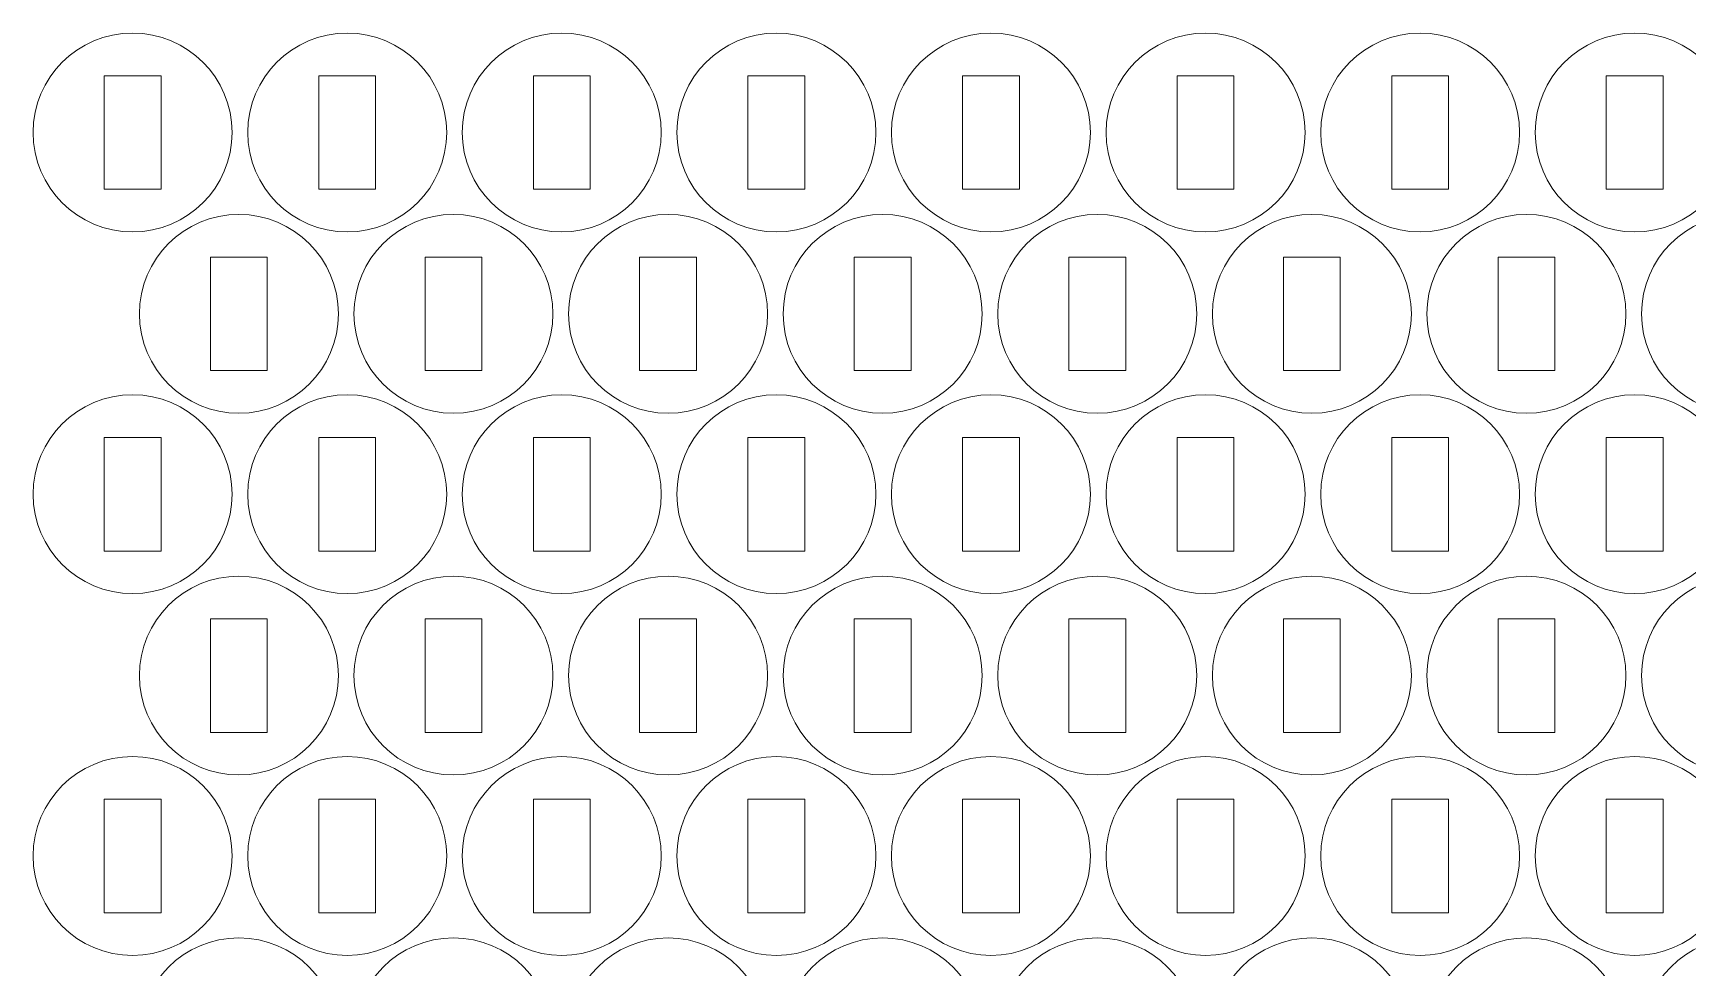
# Model space of a CAD drawing. Header units: millimetres. Extents: x -417 to 417, y -320 to 320.
# Drawn here: x -73.6 to 13.8, y -138.9 to -89.6 of the extents above; entities that cross this region are included whole.
import ezdxf

# ---------------------------------------------------------------- set-up
doc = ezdxf.new("R2010")
doc.units = ezdxf.units.MM
doc.header["$MEASUREMENT"] = 0
doc.layers.add('Camada 1', color=7, linetype='Continuous')

msp = doc.modelspace()

# ---------------------------------------------------------------- linework, layer by layer
at = {"layer": 'Camada 1', "lineweight": 20}
for points in [[(-68.3151, -89.5635), (-65.4156, -89.5635), (-63.0651, -91.914), (-63.0651, -94.8135), (-63.0651, -94.8135), (-63.0651, -97.713), (-65.4156, -100.0635), (-68.3151, -100.0635), (-68.3151, -100.0635), (-71.2146, -100.0635), (-73.5651, -97.713), (-73.5651, -94.8135), (-73.5651, -94.8135), (-73.5651, -91.914), (-71.2146, -89.5635), (-68.3151, -89.5635)], [(-56.9909, -89.5635), (-54.0914, -89.5635), (-51.7409, -91.914), (-51.7409, -94.8135), (-51.7409, -94.8135), (-51.7409, -97.713), (-54.0914, -100.0635), (-56.9909, -100.0635), (-56.9909, -100.0635), (-59.8904, -100.0635), (-62.2409, -97.713), (-62.2409, -94.8135), (-62.2409, -94.8135), (-62.2409, -91.914), (-59.8904, -89.5635), (-56.9909, -89.5635)], [(-45.6667, -89.5635), (-42.7672, -89.5635), (-40.4167, -91.914), (-40.4167, -94.8135), (-40.4167, -94.8135), (-40.4167, -97.713), (-42.7672, -100.0635), (-45.6667, -100.0635), (-45.6667, -100.0635), (-48.5662, -100.0635), (-50.9167, -97.713), (-50.9167, -94.8135), (-50.9167, -94.8135), (-50.9167, -91.914), (-48.5662, -89.5635), (-45.6667, -89.5635)], [(-34.3425, -89.5635), (-31.443, -89.5635), (-29.0925, -91.914), (-29.0925, -94.8135), (-29.0925, -94.8135), (-29.0925, -97.713), (-31.443, -100.0635), (-34.3425, -100.0635), (-34.3425, -100.0635), (-37.242, -100.0635), (-39.5925, -97.713), (-39.5925, -94.8135), (-39.5925, -94.8135), (-39.5925, -91.914), (-37.242, -89.5635), (-34.3425, -89.5635)], [(-23.0183, -89.5635), (-20.1188, -89.5635), (-17.7683, -91.914), (-17.7683, -94.8135), (-17.7683, -94.8135), (-17.7683, -97.713), (-20.1188, -100.0635), (-23.0183, -100.0635), (-23.0183, -100.0635), (-25.9178, -100.0635), (-28.2683, -97.713), (-28.2683, -94.8135), (-28.2683, -94.8135), (-28.2683, -91.914), (-25.9178, -89.5635), (-23.0183, -89.5635)], [(-11.6941, -89.5635), (-8.7946, -89.5635), (-6.4441, -91.914), (-6.4441, -94.8135), (-6.4441, -94.8135), (-6.4441, -97.713), (-8.7946, -100.0635), (-11.6941, -100.0635), (-11.6941, -100.0635), (-14.5936, -100.0635), (-16.9441, -97.713), (-16.9441, -94.8135), (-16.9441, -94.8135), (-16.9441, -91.914), (-14.5936, -89.5635), (-11.6941, -89.5635)], [(-0.3699, -89.5635), (2.5296, -89.5635), (4.8801, -91.914), (4.8801, -94.8135), (4.8801, -94.8135), (4.8801, -97.713), (2.5296, -100.0635), (-0.3699, -100.0635), (-0.3699, -100.0635), (-3.2694, -100.0635), (-5.6199, -97.713), (-5.6199, -94.8135), (-5.6199, -94.8135), (-5.6199, -91.914), (-3.2694, -89.5635), (-0.3699, -89.5635)], [(10.9543, -89.5635), (13.8538, -89.5635), (16.2043, -91.914), (16.2043, -94.8135), (16.2043, -94.8135), (16.2043, -97.713), (13.8538, -100.0635), (10.9543, -100.0635), (10.9543, -100.0635), (8.0548, -100.0635), (5.7043, -97.713), (5.7043, -94.8135), (5.7043, -94.8135), (5.7043, -91.914), (8.0548, -89.5635), (10.9543, -89.5635)], [(-69.8151, -91.8135), (-69.8151, -91.8135), (-66.8151, -91.8135), (-66.8151, -91.8135), (-66.8151, -91.8135), (-66.8151, -91.8135), (-66.8151, -97.8135), (-66.8151, -97.8135), (-66.8151, -97.8135), (-66.8151, -97.8135), (-69.8151, -97.8135), (-69.8151, -97.8135), (-69.8151, -97.8135), (-69.8151, -97.8135), (-69.8151, -91.8135), (-69.8151, -91.8135)], [(-58.4909, -91.8135), (-58.4909, -91.8135), (-55.4909, -91.8135), (-55.4909, -91.8135), (-55.4909, -91.8135), (-55.4909, -91.8135), (-55.4909, -97.8135), (-55.4909, -97.8135), (-55.4909, -97.8135), (-55.4909, -97.8135), (-58.4909, -97.8135), (-58.4909, -97.8135), (-58.4909, -97.8135), (-58.4909, -97.8135), (-58.4909, -91.8135), (-58.4909, -91.8135)], [(-47.1667, -91.8135), (-47.1667, -91.8135), (-44.1667, -91.8135), (-44.1667, -91.8135), (-44.1667, -91.8135), (-44.1667, -91.8135), (-44.1667, -97.8135), (-44.1667, -97.8135), (-44.1667, -97.8135), (-44.1667, -97.8135), (-47.1667, -97.8135), (-47.1667, -97.8135), (-47.1667, -97.8135), (-47.1667, -97.8135), (-47.1667, -91.8135), (-47.1667, -91.8135)], [(-35.8425, -91.8135), (-35.8425, -91.8135), (-32.8425, -91.8135), (-32.8425, -91.8135), (-32.8425, -91.8135), (-32.8425, -91.8135), (-32.8425, -97.8135), (-32.8425, -97.8135), (-32.8425, -97.8135), (-32.8425, -97.8135), (-35.8425, -97.8135), (-35.8425, -97.8135), (-35.8425, -97.8135), (-35.8425, -97.8135), (-35.8425, -91.8135), (-35.8425, -91.8135)], [(-24.5183, -91.8135), (-24.5183, -91.8135), (-21.5183, -91.8135), (-21.5183, -91.8135), (-21.5183, -91.8135), (-21.5183, -91.8135), (-21.5183, -97.8135), (-21.5183, -97.8135), (-21.5183, -97.8135), (-21.5183, -97.8135), (-24.5183, -97.8135), (-24.5183, -97.8135), (-24.5183, -97.8135), (-24.5183, -97.8135), (-24.5183, -91.8135), (-24.5183, -91.8135)], [(-13.1941, -91.8135), (-13.1941, -91.8135), (-10.1941, -91.8135), (-10.1941, -91.8135), (-10.1941, -91.8135), (-10.1941, -91.8135), (-10.1941, -97.8135), (-10.1941, -97.8135), (-10.1941, -97.8135), (-10.1941, -97.8135), (-13.1941, -97.8135), (-13.1941, -97.8135), (-13.1941, -97.8135), (-13.1941, -97.8135), (-13.1941, -91.8135), (-13.1941, -91.8135)], [(-1.8699, -91.8135), (-1.8699, -91.8135), (1.1301, -91.8135), (1.1301, -91.8135), (1.1301, -91.8135), (1.1301, -91.8135), (1.1301, -97.8135), (1.1301, -97.8135), (1.1301, -97.8135), (1.1301, -97.8135), (-1.8699, -97.8135), (-1.8699, -97.8135), (-1.8699, -97.8135), (-1.8699, -97.8135), (-1.8699, -91.8135), (-1.8699, -91.8135)], [(9.4543, -91.8135), (9.4543, -91.8135), (12.4543, -91.8135), (12.4543, -91.8135), (12.4543, -91.8135), (12.4543, -91.8135), (12.4543, -97.8135), (12.4543, -97.8135), (12.4543, -97.8135), (12.4543, -97.8135), (9.4543, -97.8135), (9.4543, -97.8135), (9.4543, -97.8135), (9.4543, -97.8135), (9.4543, -91.8135), (9.4543, -91.8135)], [(-62.7059, -99.1414), (-59.8064, -99.1414), (-57.4559, -101.4919), (-57.4559, -104.3914), (-57.4559, -104.3914), (-57.4559, -107.2909), (-59.8064, -109.6414), (-62.7059, -109.6414), (-62.7059, -109.6414), (-65.6054, -109.6414), (-67.9559, -107.2909), (-67.9559, -104.3914), (-67.9559, -104.3914), (-67.9559, -101.4919), (-65.6054, -99.1414), (-62.7059, -99.1414)], [(-51.3817, -99.1414), (-48.4822, -99.1414), (-46.1317, -101.4919), (-46.1317, -104.3914), (-46.1317, -104.3914), (-46.1317, -107.2909), (-48.4822, -109.6414), (-51.3817, -109.6414), (-51.3817, -109.6414), (-54.2812, -109.6414), (-56.6317, -107.2909), (-56.6317, -104.3914), (-56.6317, -104.3914), (-56.6317, -101.4919), (-54.2812, -99.1414), (-51.3817, -99.1414)], [(-40.0575, -99.1414), (-37.158, -99.1414), (-34.8075, -101.4919), (-34.8075, -104.3914), (-34.8075, -104.3914), (-34.8075, -107.2909), (-37.158, -109.6414), (-40.0575, -109.6414), (-40.0575, -109.6414), (-42.957, -109.6414), (-45.3075, -107.2909), (-45.3075, -104.3914), (-45.3075, -104.3914), (-45.3075, -101.4919), (-42.957, -99.1414), (-40.0575, -99.1414)], [(-28.7333, -99.1414), (-25.8338, -99.1414), (-23.4833, -101.4919), (-23.4833, -104.3914), (-23.4833, -104.3914), (-23.4833, -107.2909), (-25.8338, -109.6414), (-28.7333, -109.6414), (-28.7333, -109.6414), (-31.6328, -109.6414), (-33.9833, -107.2909), (-33.9833, -104.3914), (-33.9833, -104.3914), (-33.9833, -101.4919), (-31.6328, -99.1414), (-28.7333, -99.1414)], [(-17.4091, -99.1414), (-14.5096, -99.1414), (-12.1591, -101.4919), (-12.1591, -104.3914), (-12.1591, -104.3914), (-12.1591, -107.2909), (-14.5096, -109.6414), (-17.4091, -109.6414), (-17.4091, -109.6414), (-20.3086, -109.6414), (-22.6591, -107.2909), (-22.6591, -104.3914), (-22.6591, -104.3914), (-22.6591, -101.4919), (-20.3086, -99.1414), (-17.4091, -99.1414)], [(-6.0849, -99.1414), (-3.1854, -99.1414), (-0.8349, -101.4919), (-0.8349, -104.3914), (-0.8349, -104.3914), (-0.8349, -107.2909), (-3.1854, -109.6414), (-6.0849, -109.6414), (-6.0849, -109.6414), (-8.9844, -109.6414), (-11.3349, -107.2909), (-11.3349, -104.3914), (-11.3349, -104.3914), (-11.3349, -101.4919), (-8.9844, -99.1414), (-6.0849, -99.1414)], [(5.2393, -99.1414), (8.1388, -99.1414), (10.4893, -101.4919), (10.4893, -104.3914), (10.4893, -104.3914), (10.4893, -107.2909), (8.1388, -109.6414), (5.2393, -109.6414), (5.2393, -109.6414), (2.3398, -109.6414), (-0.0107, -107.2909), (-0.0107, -104.3914), (-0.0107, -104.3914), (-0.0107, -101.4919), (2.3398, -99.1414), (5.2393, -99.1414)], [(16.5635, -99.1414), (19.463, -99.1414), (21.8135, -101.4919), (21.8135, -104.3914), (21.8135, -104.3914), (21.8135, -107.2909), (19.463, -109.6414), (16.5635, -109.6414), (16.5635, -109.6414), (13.664, -109.6414), (11.3135, -107.2909), (11.3135, -104.3914), (11.3135, -104.3914), (11.3135, -101.4919), (13.664, -99.1414), (16.5635, -99.1414)], [(-64.2059, -101.3914), (-64.2059, -101.3914), (-61.2059, -101.3914), (-61.2059, -101.3914), (-61.2059, -101.3914), (-61.2059, -101.3914), (-61.2059, -107.3914), (-61.2059, -107.3914), (-61.2059, -107.3914), (-61.2059, -107.3914), (-64.2059, -107.3914), (-64.2059, -107.3914), (-64.2059, -107.3914), (-64.2059, -107.3914), (-64.2059, -101.3914), (-64.2059, -101.3914)], [(-52.8817, -101.3914), (-52.8817, -101.3914), (-49.8817, -101.3914), (-49.8817, -101.3914), (-49.8817, -101.3914), (-49.8817, -101.3914), (-49.8817, -107.3914), (-49.8817, -107.3914), (-49.8817, -107.3914), (-49.8817, -107.3914), (-52.8817, -107.3914), (-52.8817, -107.3914), (-52.8817, -107.3914), (-52.8817, -107.3914), (-52.8817, -101.3914), (-52.8817, -101.3914)], [(-41.5575, -101.3914), (-41.5575, -101.3914), (-38.5575, -101.3914), (-38.5575, -101.3914), (-38.5575, -101.3914), (-38.5575, -101.3914), (-38.5575, -107.3914), (-38.5575, -107.3914), (-38.5575, -107.3914), (-38.5575, -107.3914), (-41.5575, -107.3914), (-41.5575, -107.3914), (-41.5575, -107.3914), (-41.5575, -107.3914), (-41.5575, -101.3914), (-41.5575, -101.3914)], [(-30.2333, -101.3914), (-30.2333, -101.3914), (-27.2333, -101.3914), (-27.2333, -101.3914), (-27.2333, -101.3914), (-27.2333, -101.3914), (-27.2333, -107.3914), (-27.2333, -107.3914), (-27.2333, -107.3914), (-27.2333, -107.3914), (-30.2333, -107.3914), (-30.2333, -107.3914), (-30.2333, -107.3914), (-30.2333, -107.3914), (-30.2333, -101.3914), (-30.2333, -101.3914)], [(-18.9091, -101.3914), (-18.9091, -101.3914), (-15.9091, -101.3914), (-15.9091, -101.3914), (-15.9091, -101.3914), (-15.9091, -101.3914), (-15.9091, -107.3914), (-15.9091, -107.3914), (-15.9091, -107.3914), (-15.9091, -107.3914), (-18.9091, -107.3914), (-18.9091, -107.3914), (-18.9091, -107.3914), (-18.9091, -107.3914), (-18.9091, -101.3914), (-18.9091, -101.3914)], [(-7.5849, -101.3914), (-7.5849, -101.3914), (-4.5849, -101.3914), (-4.5849, -101.3914), (-4.5849, -101.3914), (-4.5849, -101.3914), (-4.5849, -107.3914), (-4.5849, -107.3914), (-4.5849, -107.3914), (-4.5849, -107.3914), (-7.5849, -107.3914), (-7.5849, -107.3914), (-7.5849, -107.3914), (-7.5849, -107.3914), (-7.5849, -101.3914), (-7.5849, -101.3914)], [(3.7393, -101.3914), (3.7393, -101.3914), (6.7393, -101.3914), (6.7393, -101.3914), (6.7393, -101.3914), (6.7393, -101.3914), (6.7393, -107.3914), (6.7393, -107.3914), (6.7393, -107.3914), (6.7393, -107.3914), (3.7393, -107.3914), (3.7393, -107.3914), (3.7393, -107.3914), (3.7393, -107.3914), (3.7393, -101.3914), (3.7393, -101.3914)], [(-68.3151, -108.6664), (-65.4156, -108.6664), (-63.0651, -111.0169), (-63.0651, -113.9164), (-63.0651, -113.9164), (-63.0651, -116.8159), (-65.4156, -119.1664), (-68.3151, -119.1664), (-68.3151, -119.1664), (-71.2146, -119.1664), (-73.5651, -116.8159), (-73.5651, -113.9164), (-73.5651, -113.9164), (-73.5651, -111.0169), (-71.2146, -108.6664), (-68.3151, -108.6664)], [(-56.9909, -108.6664), (-54.0914, -108.6664), (-51.7409, -111.0169), (-51.7409, -113.9164), (-51.7409, -113.9164), (-51.7409, -116.8159), (-54.0914, -119.1664), (-56.9909, -119.1664), (-56.9909, -119.1664), (-59.8904, -119.1664), (-62.2409, -116.8159), (-62.2409, -113.9164), (-62.2409, -113.9164), (-62.2409, -111.0169), (-59.8904, -108.6664), (-56.9909, -108.6664)], [(-45.6667, -108.6664), (-42.7672, -108.6664), (-40.4167, -111.0169), (-40.4167, -113.9164), (-40.4167, -113.9164), (-40.4167, -116.8159), (-42.7672, -119.1664), (-45.6667, -119.1664), (-45.6667, -119.1664), (-48.5662, -119.1664), (-50.9167, -116.8159), (-50.9167, -113.9164), (-50.9167, -113.9164), (-50.9167, -111.0169), (-48.5662, -108.6664), (-45.6667, -108.6664)], [(-34.3425, -108.6664), (-31.443, -108.6664), (-29.0925, -111.0169), (-29.0925, -113.9164), (-29.0925, -113.9164), (-29.0925, -116.8159), (-31.443, -119.1664), (-34.3425, -119.1664), (-34.3425, -119.1664), (-37.242, -119.1664), (-39.5925, -116.8159), (-39.5925, -113.9164), (-39.5925, -113.9164), (-39.5925, -111.0169), (-37.242, -108.6664), (-34.3425, -108.6664)], [(-23.0183, -108.6664), (-20.1188, -108.6664), (-17.7683, -111.0169), (-17.7683, -113.9164), (-17.7683, -113.9164), (-17.7683, -116.8159), (-20.1188, -119.1664), (-23.0183, -119.1664), (-23.0183, -119.1664), (-25.9178, -119.1664), (-28.2683, -116.8159), (-28.2683, -113.9164), (-28.2683, -113.9164), (-28.2683, -111.0169), (-25.9178, -108.6664), (-23.0183, -108.6664)], [(-11.6941, -108.6664), (-8.7946, -108.6664), (-6.4441, -111.0169), (-6.4441, -113.9164), (-6.4441, -113.9164), (-6.4441, -116.8159), (-8.7946, -119.1664), (-11.6941, -119.1664), (-11.6941, -119.1664), (-14.5936, -119.1664), (-16.9441, -116.8159), (-16.9441, -113.9164), (-16.9441, -113.9164), (-16.9441, -111.0169), (-14.5936, -108.6664), (-11.6941, -108.6664)], [(-0.3699, -108.6664), (2.5296, -108.6664), (4.8801, -111.0169), (4.8801, -113.9164), (4.8801, -113.9164), (4.8801, -116.8159), (2.5296, -119.1664), (-0.3699, -119.1664), (-0.3699, -119.1664), (-3.2694, -119.1664), (-5.6199, -116.8159), (-5.6199, -113.9164), (-5.6199, -113.9164), (-5.6199, -111.0169), (-3.2694, -108.6664), (-0.3699, -108.6664)], [(10.9543, -108.6664), (13.8538, -108.6664), (16.2043, -111.0169), (16.2043, -113.9164), (16.2043, -113.9164), (16.2043, -116.8159), (13.8538, -119.1664), (10.9543, -119.1664), (10.9543, -119.1664), (8.0548, -119.1664), (5.7043, -116.8159), (5.7043, -113.9164), (5.7043, -113.9164), (5.7043, -111.0169), (8.0548, -108.6664), (10.9543, -108.6664)], [(-69.8151, -110.9164), (-69.8151, -110.9164), (-66.8151, -110.9164), (-66.8151, -110.9164), (-66.8151, -110.9164), (-66.8151, -110.9164), (-66.8151, -116.9164), (-66.8151, -116.9164), (-66.8151, -116.9164), (-66.8151, -116.9164), (-69.8151, -116.9164), (-69.8151, -116.9164), (-69.8151, -116.9164), (-69.8151, -116.9164), (-69.8151, -110.9164), (-69.8151, -110.9164)], [(-58.4909, -110.9164), (-58.4909, -110.9164), (-55.4909, -110.9164), (-55.4909, -110.9164), (-55.4909, -110.9164), (-55.4909, -110.9164), (-55.4909, -116.9164), (-55.4909, -116.9164), (-55.4909, -116.9164), (-55.4909, -116.9164), (-58.4909, -116.9164), (-58.4909, -116.9164), (-58.4909, -116.9164), (-58.4909, -116.9164), (-58.4909, -110.9164), (-58.4909, -110.9164)], [(-47.1667, -110.9164), (-47.1667, -110.9164), (-44.1667, -110.9164), (-44.1667, -110.9164), (-44.1667, -110.9164), (-44.1667, -110.9164), (-44.1667, -116.9164), (-44.1667, -116.9164), (-44.1667, -116.9164), (-44.1667, -116.9164), (-47.1667, -116.9164), (-47.1667, -116.9164), (-47.1667, -116.9164), (-47.1667, -116.9164), (-47.1667, -110.9164), (-47.1667, -110.9164)], [(-35.8425, -110.9164), (-35.8425, -110.9164), (-32.8425, -110.9164), (-32.8425, -110.9164), (-32.8425, -110.9164), (-32.8425, -110.9164), (-32.8425, -116.9164), (-32.8425, -116.9164), (-32.8425, -116.9164), (-32.8425, -116.9164), (-35.8425, -116.9164), (-35.8425, -116.9164), (-35.8425, -116.9164), (-35.8425, -116.9164), (-35.8425, -110.9164), (-35.8425, -110.9164)], [(-24.5183, -110.9164), (-24.5183, -110.9164), (-21.5183, -110.9164), (-21.5183, -110.9164), (-21.5183, -110.9164), (-21.5183, -110.9164), (-21.5183, -116.9164), (-21.5183, -116.9164), (-21.5183, -116.9164), (-21.5183, -116.9164), (-24.5183, -116.9164), (-24.5183, -116.9164), (-24.5183, -116.9164), (-24.5183, -116.9164), (-24.5183, -110.9164), (-24.5183, -110.9164)], [(-13.1941, -110.9164), (-13.1941, -110.9164), (-10.1941, -110.9164), (-10.1941, -110.9164), (-10.1941, -110.9164), (-10.1941, -110.9164), (-10.1941, -116.9164), (-10.1941, -116.9164), (-10.1941, -116.9164), (-10.1941, -116.9164), (-13.1941, -116.9164), (-13.1941, -116.9164), (-13.1941, -116.9164), (-13.1941, -116.9164), (-13.1941, -110.9164), (-13.1941, -110.9164)], [(-1.8699, -110.9164), (-1.8699, -110.9164), (1.1301, -110.9164), (1.1301, -110.9164), (1.1301, -110.9164), (1.1301, -110.9164), (1.1301, -116.9164), (1.1301, -116.9164), (1.1301, -116.9164), (1.1301, -116.9164), (-1.8699, -116.9164), (-1.8699, -116.9164), (-1.8699, -116.9164), (-1.8699, -116.9164), (-1.8699, -110.9164), (-1.8699, -110.9164)], [(9.4543, -110.9164), (9.4543, -110.9164), (12.4543, -110.9164), (12.4543, -110.9164), (12.4543, -110.9164), (12.4543, -110.9164), (12.4543, -116.9164), (12.4543, -116.9164), (12.4543, -116.9164), (12.4543, -116.9164), (9.4543, -116.9164), (9.4543, -116.9164), (9.4543, -116.9164), (9.4543, -116.9164), (9.4543, -110.9164), (9.4543, -110.9164)], [(-62.7059, -118.2443), (-59.8064, -118.2443), (-57.4559, -120.5948), (-57.4559, -123.4943), (-57.4559, -123.4943), (-57.4559, -126.3938), (-59.8064, -128.7443), (-62.7059, -128.7443), (-62.7059, -128.7443), (-65.6054, -128.7443), (-67.9559, -126.3938), (-67.9559, -123.4943), (-67.9559, -123.4943), (-67.9559, -120.5948), (-65.6054, -118.2443), (-62.7059, -118.2443)], [(-51.3817, -118.2443), (-48.4822, -118.2443), (-46.1317, -120.5948), (-46.1317, -123.4943), (-46.1317, -123.4943), (-46.1317, -126.3938), (-48.4822, -128.7443), (-51.3817, -128.7443), (-51.3817, -128.7443), (-54.2812, -128.7443), (-56.6317, -126.3938), (-56.6317, -123.4943), (-56.6317, -123.4943), (-56.6317, -120.5948), (-54.2812, -118.2443), (-51.3817, -118.2443)], [(-40.0575, -118.2443), (-37.158, -118.2443), (-34.8075, -120.5948), (-34.8075, -123.4943), (-34.8075, -123.4943), (-34.8075, -126.3938), (-37.158, -128.7443), (-40.0575, -128.7443), (-40.0575, -128.7443), (-42.957, -128.7443), (-45.3075, -126.3938), (-45.3075, -123.4943), (-45.3075, -123.4943), (-45.3075, -120.5948), (-42.957, -118.2443), (-40.0575, -118.2443)], [(-28.7333, -118.2443), (-25.8338, -118.2443), (-23.4833, -120.5948), (-23.4833, -123.4943), (-23.4833, -123.4943), (-23.4833, -126.3938), (-25.8338, -128.7443), (-28.7333, -128.7443), (-28.7333, -128.7443), (-31.6328, -128.7443), (-33.9833, -126.3938), (-33.9833, -123.4943), (-33.9833, -123.4943), (-33.9833, -120.5948), (-31.6328, -118.2443), (-28.7333, -118.2443)], [(-17.4091, -118.2443), (-14.5096, -118.2443), (-12.1591, -120.5948), (-12.1591, -123.4943), (-12.1591, -123.4943), (-12.1591, -126.3938), (-14.5096, -128.7443), (-17.4091, -128.7443), (-17.4091, -128.7443), (-20.3086, -128.7443), (-22.6591, -126.3938), (-22.6591, -123.4943), (-22.6591, -123.4943), (-22.6591, -120.5948), (-20.3086, -118.2443), (-17.4091, -118.2443)], [(-6.0849, -118.2443), (-3.1854, -118.2443), (-0.8349, -120.5948), (-0.8349, -123.4943), (-0.8349, -123.4943), (-0.8349, -126.3938), (-3.1854, -128.7443), (-6.0849, -128.7443), (-6.0849, -128.7443), (-8.9844, -128.7443), (-11.3349, -126.3938), (-11.3349, -123.4943), (-11.3349, -123.4943), (-11.3349, -120.5948), (-8.9844, -118.2443), (-6.0849, -118.2443)], [(5.2393, -118.2443), (8.1388, -118.2443), (10.4893, -120.5948), (10.4893, -123.4943), (10.4893, -123.4943), (10.4893, -126.3938), (8.1388, -128.7443), (5.2393, -128.7443), (5.2393, -128.7443), (2.3398, -128.7443), (-0.0107, -126.3938), (-0.0107, -123.4943), (-0.0107, -123.4943), (-0.0107, -120.5948), (2.3398, -118.2443), (5.2393, -118.2443)], [(16.5635, -118.2443), (19.463, -118.2443), (21.8135, -120.5948), (21.8135, -123.4943), (21.8135, -123.4943), (21.8135, -126.3938), (19.463, -128.7443), (16.5635, -128.7443), (16.5635, -128.7443), (13.664, -128.7443), (11.3135, -126.3938), (11.3135, -123.4943), (11.3135, -123.4943), (11.3135, -120.5948), (13.664, -118.2443), (16.5635, -118.2443)], [(-64.2059, -120.4943), (-64.2059, -120.4943), (-61.2059, -120.4943), (-61.2059, -120.4943), (-61.2059, -120.4943), (-61.2059, -120.4943), (-61.2059, -126.4943), (-61.2059, -126.4943), (-61.2059, -126.4943), (-61.2059, -126.4943), (-64.2059, -126.4943), (-64.2059, -126.4943), (-64.2059, -126.4943), (-64.2059, -126.4943), (-64.2059, -120.4943), (-64.2059, -120.4943)], [(-52.8817, -120.4943), (-52.8817, -120.4943), (-49.8817, -120.4943), (-49.8817, -120.4943), (-49.8817, -120.4943), (-49.8817, -120.4943), (-49.8817, -126.4943), (-49.8817, -126.4943), (-49.8817, -126.4943), (-49.8817, -126.4943), (-52.8817, -126.4943), (-52.8817, -126.4943), (-52.8817, -126.4943), (-52.8817, -126.4943), (-52.8817, -120.4943), (-52.8817, -120.4943)], [(-41.5575, -120.4943), (-41.5575, -120.4943), (-38.5575, -120.4943), (-38.5575, -120.4943), (-38.5575, -120.4943), (-38.5575, -120.4943), (-38.5575, -126.4943), (-38.5575, -126.4943), (-38.5575, -126.4943), (-38.5575, -126.4943), (-41.5575, -126.4943), (-41.5575, -126.4943), (-41.5575, -126.4943), (-41.5575, -126.4943), (-41.5575, -120.4943), (-41.5575, -120.4943)], [(-30.2333, -120.4943), (-30.2333, -120.4943), (-27.2333, -120.4943), (-27.2333, -120.4943), (-27.2333, -120.4943), (-27.2333, -120.4943), (-27.2333, -126.4943), (-27.2333, -126.4943), (-27.2333, -126.4943), (-27.2333, -126.4943), (-30.2333, -126.4943), (-30.2333, -126.4943), (-30.2333, -126.4943), (-30.2333, -126.4943), (-30.2333, -120.4943), (-30.2333, -120.4943)], [(-18.9091, -120.4943), (-18.9091, -120.4943), (-15.9091, -120.4943), (-15.9091, -120.4943), (-15.9091, -120.4943), (-15.9091, -120.4943), (-15.9091, -126.4943), (-15.9091, -126.4943), (-15.9091, -126.4943), (-15.9091, -126.4943), (-18.9091, -126.4943), (-18.9091, -126.4943), (-18.9091, -126.4943), (-18.9091, -126.4943), (-18.9091, -120.4943), (-18.9091, -120.4943)], [(-7.5849, -120.4943), (-7.5849, -120.4943), (-4.5849, -120.4943), (-4.5849, -120.4943), (-4.5849, -120.4943), (-4.5849, -120.4943), (-4.5849, -126.4943), (-4.5849, -126.4943), (-4.5849, -126.4943), (-4.5849, -126.4943), (-7.5849, -126.4943), (-7.5849, -126.4943), (-7.5849, -126.4943), (-7.5849, -126.4943), (-7.5849, -120.4943), (-7.5849, -120.4943)], [(3.7393, -120.4943), (3.7393, -120.4943), (6.7393, -120.4943), (6.7393, -120.4943), (6.7393, -120.4943), (6.7393, -120.4943), (6.7393, -126.4943), (6.7393, -126.4943), (6.7393, -126.4943), (6.7393, -126.4943), (3.7393, -126.4943), (3.7393, -126.4943), (3.7393, -126.4943), (3.7393, -126.4943), (3.7393, -120.4943), (3.7393, -120.4943)], [(-68.3151, -127.7693), (-65.4156, -127.7693), (-63.0651, -130.1198), (-63.0651, -133.0193), (-63.0651, -133.0193), (-63.0651, -135.9188), (-65.4156, -138.2693), (-68.3151, -138.2693), (-68.3151, -138.2693), (-71.2146, -138.2693), (-73.5651, -135.9188), (-73.5651, -133.0193), (-73.5651, -133.0193), (-73.5651, -130.1198), (-71.2146, -127.7693), (-68.3151, -127.7693)], [(-56.9909, -127.7693), (-54.0914, -127.7693), (-51.7409, -130.1198), (-51.7409, -133.0193), (-51.7409, -133.0193), (-51.7409, -135.9188), (-54.0914, -138.2693), (-56.9909, -138.2693), (-56.9909, -138.2693), (-59.8904, -138.2693), (-62.2409, -135.9188), (-62.2409, -133.0193), (-62.2409, -133.0193), (-62.2409, -130.1198), (-59.8904, -127.7693), (-56.9909, -127.7693)], [(-45.6667, -127.7693), (-42.7672, -127.7693), (-40.4167, -130.1198), (-40.4167, -133.0193), (-40.4167, -133.0193), (-40.4167, -135.9188), (-42.7672, -138.2693), (-45.6667, -138.2693), (-45.6667, -138.2693), (-48.5662, -138.2693), (-50.9167, -135.9188), (-50.9167, -133.0193), (-50.9167, -133.0193), (-50.9167, -130.1198), (-48.5662, -127.7693), (-45.6667, -127.7693)], [(-34.3425, -127.7693), (-31.443, -127.7693), (-29.0925, -130.1198), (-29.0925, -133.0193), (-29.0925, -133.0193), (-29.0925, -135.9188), (-31.443, -138.2693), (-34.3425, -138.2693), (-34.3425, -138.2693), (-37.242, -138.2693), (-39.5925, -135.9188), (-39.5925, -133.0193), (-39.5925, -133.0193), (-39.5925, -130.1198), (-37.242, -127.7693), (-34.3425, -127.7693)], [(-23.0183, -127.7693), (-20.1188, -127.7693), (-17.7683, -130.1198), (-17.7683, -133.0193), (-17.7683, -133.0193), (-17.7683, -135.9188), (-20.1188, -138.2693), (-23.0183, -138.2693), (-23.0183, -138.2693), (-25.9178, -138.2693), (-28.2683, -135.9188), (-28.2683, -133.0193), (-28.2683, -133.0193), (-28.2683, -130.1198), (-25.9178, -127.7693), (-23.0183, -127.7693)], [(-11.6941, -127.7693), (-8.7946, -127.7693), (-6.4441, -130.1198), (-6.4441, -133.0193), (-6.4441, -133.0193), (-6.4441, -135.9188), (-8.7946, -138.2693), (-11.6941, -138.2693), (-11.6941, -138.2693), (-14.5936, -138.2693), (-16.9441, -135.9188), (-16.9441, -133.0193), (-16.9441, -133.0193), (-16.9441, -130.1198), (-14.5936, -127.7693), (-11.6941, -127.7693)], [(-0.3699, -127.7693), (2.5296, -127.7693), (4.8801, -130.1198), (4.8801, -133.0193), (4.8801, -133.0193), (4.8801, -135.9188), (2.5296, -138.2693), (-0.3699, -138.2693), (-0.3699, -138.2693), (-3.2694, -138.2693), (-5.6199, -135.9188), (-5.6199, -133.0193), (-5.6199, -133.0193), (-5.6199, -130.1198), (-3.2694, -127.7693), (-0.3699, -127.7693)], [(10.9543, -127.7693), (13.8538, -127.7693), (16.2043, -130.1198), (16.2043, -133.0193), (16.2043, -133.0193), (16.2043, -135.9188), (13.8538, -138.2693), (10.9543, -138.2693), (10.9543, -138.2693), (8.0548, -138.2693), (5.7043, -135.9188), (5.7043, -133.0193), (5.7043, -133.0193), (5.7043, -130.1198), (8.0548, -127.7693), (10.9543, -127.7693)], [(-69.8151, -130.0193), (-69.8151, -130.0193), (-66.8151, -130.0193), (-66.8151, -130.0193), (-66.8151, -130.0193), (-66.8151, -130.0193), (-66.8151, -136.0193), (-66.8151, -136.0193), (-66.8151, -136.0193), (-66.8151, -136.0193), (-69.8151, -136.0193), (-69.8151, -136.0193), (-69.8151, -136.0193), (-69.8151, -136.0193), (-69.8151, -130.0193), (-69.8151, -130.0193)], [(-58.4909, -130.0193), (-58.4909, -130.0193), (-55.4909, -130.0193), (-55.4909, -130.0193), (-55.4909, -130.0193), (-55.4909, -130.0193), (-55.4909, -136.0193), (-55.4909, -136.0193), (-55.4909, -136.0193), (-55.4909, -136.0193), (-58.4909, -136.0193), (-58.4909, -136.0193), (-58.4909, -136.0193), (-58.4909, -136.0193), (-58.4909, -130.0193), (-58.4909, -130.0193)], [(-47.1667, -130.0193), (-47.1667, -130.0193), (-44.1667, -130.0193), (-44.1667, -130.0193), (-44.1667, -130.0193), (-44.1667, -130.0193), (-44.1667, -136.0193), (-44.1667, -136.0193), (-44.1667, -136.0193), (-44.1667, -136.0193), (-47.1667, -136.0193), (-47.1667, -136.0193), (-47.1667, -136.0193), (-47.1667, -136.0193), (-47.1667, -130.0193), (-47.1667, -130.0193)], [(-35.8425, -130.0193), (-35.8425, -130.0193), (-32.8425, -130.0193), (-32.8425, -130.0193), (-32.8425, -130.0193), (-32.8425, -130.0193), (-32.8425, -136.0193), (-32.8425, -136.0193), (-32.8425, -136.0193), (-32.8425, -136.0193), (-35.8425, -136.0193), (-35.8425, -136.0193), (-35.8425, -136.0193), (-35.8425, -136.0193), (-35.8425, -130.0193), (-35.8425, -130.0193)], [(-24.5183, -130.0193), (-24.5183, -130.0193), (-21.5183, -130.0193), (-21.5183, -130.0193), (-21.5183, -130.0193), (-21.5183, -130.0193), (-21.5183, -136.0193), (-21.5183, -136.0193), (-21.5183, -136.0193), (-21.5183, -136.0193), (-24.5183, -136.0193), (-24.5183, -136.0193), (-24.5183, -136.0193), (-24.5183, -136.0193), (-24.5183, -130.0193), (-24.5183, -130.0193)], [(-13.1941, -130.0193), (-13.1941, -130.0193), (-10.1941, -130.0193), (-10.1941, -130.0193), (-10.1941, -130.0193), (-10.1941, -130.0193), (-10.1941, -136.0193), (-10.1941, -136.0193), (-10.1941, -136.0193), (-10.1941, -136.0193), (-13.1941, -136.0193), (-13.1941, -136.0193), (-13.1941, -136.0193), (-13.1941, -136.0193), (-13.1941, -130.0193), (-13.1941, -130.0193)], [(-1.8699, -130.0193), (-1.8699, -130.0193), (1.1301, -130.0193), (1.1301, -130.0193), (1.1301, -130.0193), (1.1301, -130.0193), (1.1301, -136.0193), (1.1301, -136.0193), (1.1301, -136.0193), (1.1301, -136.0193), (-1.8699, -136.0193), (-1.8699, -136.0193), (-1.8699, -136.0193), (-1.8699, -136.0193), (-1.8699, -130.0193), (-1.8699, -130.0193)], [(9.4543, -130.0193), (9.4543, -130.0193), (12.4543, -130.0193), (12.4543, -130.0193), (12.4543, -130.0193), (12.4543, -130.0193), (12.4543, -136.0193), (12.4543, -136.0193), (12.4543, -136.0193), (12.4543, -136.0193), (9.4543, -136.0193), (9.4543, -136.0193), (9.4543, -136.0193), (9.4543, -136.0193), (9.4543, -130.0193), (9.4543, -130.0193)], [(-62.7059, -137.3472), (-59.8064, -137.3472), (-57.4559, -139.6977), (-57.4559, -142.5972), (-57.4559, -142.5972), (-57.4559, -145.4967), (-59.8064, -147.8472), (-62.7059, -147.8472), (-62.7059, -147.8472), (-65.6054, -147.8472), (-67.9559, -145.4967), (-67.9559, -142.5972), (-67.9559, -142.5972), (-67.9559, -139.6977), (-65.6054, -137.3472), (-62.7059, -137.3472)], [(-51.3817, -137.3472), (-48.4822, -137.3472), (-46.1317, -139.6977), (-46.1317, -142.5972), (-46.1317, -142.5972), (-46.1317, -145.4967), (-48.4822, -147.8472), (-51.3817, -147.8472), (-51.3817, -147.8472), (-54.2812, -147.8472), (-56.6317, -145.4967), (-56.6317, -142.5972), (-56.6317, -142.5972), (-56.6317, -139.6977), (-54.2812, -137.3472), (-51.3817, -137.3472)], [(-40.0575, -137.3472), (-37.158, -137.3472), (-34.8075, -139.6977), (-34.8075, -142.5972), (-34.8075, -142.5972), (-34.8075, -145.4967), (-37.158, -147.8472), (-40.0575, -147.8472), (-40.0575, -147.8472), (-42.957, -147.8472), (-45.3075, -145.4967), (-45.3075, -142.5972), (-45.3075, -142.5972), (-45.3075, -139.6977), (-42.957, -137.3472), (-40.0575, -137.3472)], [(-28.7333, -137.3472), (-25.8338, -137.3472), (-23.4833, -139.6977), (-23.4833, -142.5972), (-23.4833, -142.5972), (-23.4833, -145.4967), (-25.8338, -147.8472), (-28.7333, -147.8472), (-28.7333, -147.8472), (-31.6328, -147.8472), (-33.9833, -145.4967), (-33.9833, -142.5972), (-33.9833, -142.5972), (-33.9833, -139.6977), (-31.6328, -137.3472), (-28.7333, -137.3472)], [(-17.4091, -137.3472), (-14.5096, -137.3472), (-12.1591, -139.6977), (-12.1591, -142.5972), (-12.1591, -142.5972), (-12.1591, -145.4967), (-14.5096, -147.8472), (-17.4091, -147.8472), (-17.4091, -147.8472), (-20.3086, -147.8472), (-22.6591, -145.4967), (-22.6591, -142.5972), (-22.6591, -142.5972), (-22.6591, -139.6977), (-20.3086, -137.3472), (-17.4091, -137.3472)], [(-6.0849, -137.3472), (-3.1854, -137.3472), (-0.8349, -139.6977), (-0.8349, -142.5972), (-0.8349, -142.5972), (-0.8349, -145.4967), (-3.1854, -147.8472), (-6.0849, -147.8472), (-6.0849, -147.8472), (-8.9844, -147.8472), (-11.3349, -145.4967), (-11.3349, -142.5972), (-11.3349, -142.5972), (-11.3349, -139.6977), (-8.9844, -137.3472), (-6.0849, -137.3472)], [(5.2393, -137.3472), (8.1388, -137.3472), (10.4893, -139.6977), (10.4893, -142.5972), (10.4893, -142.5972), (10.4893, -145.4967), (8.1388, -147.8472), (5.2393, -147.8472), (5.2393, -147.8472), (2.3398, -147.8472), (-0.0107, -145.4967), (-0.0107, -142.5972), (-0.0107, -142.5972), (-0.0107, -139.6977), (2.3398, -137.3472), (5.2393, -137.3472)], [(16.5635, -137.3472), (19.463, -137.3472), (21.8135, -139.6977), (21.8135, -142.5972), (21.8135, -142.5972), (21.8135, -145.4967), (19.463, -147.8472), (16.5635, -147.8472), (16.5635, -147.8472), (13.664, -147.8472), (11.3135, -145.4967), (11.3135, -142.5972), (11.3135, -142.5972), (11.3135, -139.6977), (13.664, -137.3472), (16.5635, -137.3472)]]:
    msp.add_open_spline(points, degree=3, knots=[0, 0, 0, 0, 0.2, 0.2, 0.2, 0.2, 0.4, 0.4, 0.4, 0.4, 0.6, 0.6, 0.6, 0.6, 1, 1, 1, 1], dxfattribs=at)

doc.saveas('drawing.dxf')
